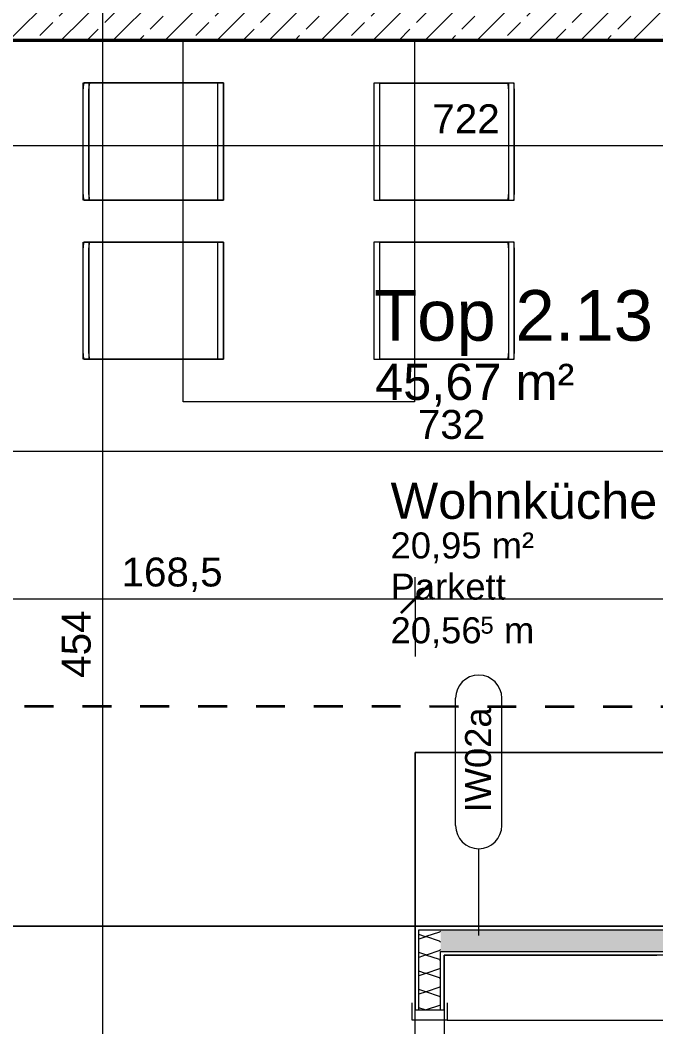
# Model space of a CAD drawing. Header units: metres. Extents: x -67.4 to -27.2, y 43.9 to 89.6.
# Drawn here: x -42.859 to -40.661, y 59.12 to 62.601 of the extents above; entities that cross this region are included whole.
import ezdxf

# ---------------------------------------------------------------- set-up
doc = ezdxf.new("R2010")
doc.units = ezdxf.units.M
doc.linetypes.add('Strich Punkt Mittel', pattern=[0.015875, 0.00635, -0.004763, 0, -0.004763])
doc.linetypes.add('Verdeckt', pattern=[0.003, 0.002, -0.001])
for name, color, linetype, lineweight in [('A_Bemassung-50_', 4, 'Continuous', 9), ('A_Bemassung_', 4, 'Continuous', 9), ('A_Beschriftung_', 7, 'Continuous', 9), ('A_Moebel', 6, 'Continuous', 13), ('A_Raeume', 7, 'Continuous', 13), ('A_Raeume_', 7, 'Continuous', 5), ('A_Raeume_Beschriftung_', 7, 'Continuous', 9), ('A_Raster_', 1, 'Continuous', 9), ('A_Tueren', 31, 'Continuous', 13), ('A_Waende', 7, 'Continuous', 13)]:
    doc.layers.add(name, color=color, linetype=linetype, lineweight=lineweight)
doc.styles.add('Arial_1', font='arial.ttf', dxfattribs={"height": 0.175})
doc.styles.add('Arial_2', font='arial.ttf', dxfattribs={"height": 0.09})
doc.styles.add('Arial_3', font='arial.ttf', dxfattribs={"height": 0.05849})
doc.styles.add('Arial_4', font='arial.ttf', dxfattribs={"height": 0.125})
doc.styles.add('Arial_5', font='arial.ttf', dxfattribs={"height": 0.1})
doc.dimstyles.new('WGA-Bemaßung_4', dxfattribs={"dimscale": 0.3048, "dimtxt": 0.102026, "dimasz": 0.328084, "dimexe": 0.246063, "dimexo": 0.0625, "dimgap": 0.04101, "dimtad": 1, "dimdec": 1, "dimlfac": 100, "dimrnd": 0.5, "dimdsep": 46, "dimtxsty": 'Arial_5', "dimblk1": 'OBLIQUE', "dimblk2": 'OBLIQUE', "dimsah": 1, "dimcen": 0.09, "dimdle": 0.246063, "dimazin": 2, "dimtfac": 1, "dimtdec": 4, "dimtix": 1, "dimtmove": 0, "dimatfit": 3, "dimfxl": 0.656168, "dimfxlon": 1, "dimtvp": 1, "dimtolj": 1, "dimtzin": 0, "dimarcsym": 2})

# ---------------------------------------------------------------- blocks, each defined once
blk = doc.blocks.new('UZ_D1 - SL_0800x2000_Zimmertür_Stahlzarge_GK-7175508-263_PP_02OG_BT2')
at = {"layer": 'A_Tueren', "lineweight": 5}
for p, q in [((-0.4, 0.06), (-0.46, 0.06)), ((-0.4, -0.06), (-0.4, 0.06)), ((0.4, 0.06), (0.46, 0.06)), ((0.4, -0.06), (0.4, 0.06)), ((-0.46, -0.06), (-0.4, -0.06)), ((0.46, -0.06), (0.4, -0.06)), ((0.4, -0.06), (0.4, -0.86))]:
    blk.add_line(p, q, dxfattribs=at)
blk.add_arc((0.4, -0.06), 0.8, 180, 270, dxfattribs=at)
blk = doc.blocks.new('Moeb_Esstisch_rechteckig_bear - 125 x 80-V39-263_PP_02OG_BT2')
at = {"layer": 'A_Moebel', "color": 8}
for p, q in [((-1.4191, 0.7452), (-1.4391, 0.7452)), ((-1.4391, 0.7452), (-1.4391, 0.7423)), ((-1.4391, 0.7423), (-1.4391, 0.4)), ((-1.4391, 0.7423), (-1.4391, 0.7225)), ((-1.4391, 0.7423), (-1.4391, 0.6914)), ((-1.0541, 0.7452), (-1.4191, 0.7452)), ((-1.4191, 0.7452), (-1.0541, 0.7452)), ((-1.0341, 0.7452), (-1.0541, 0.7452)), ((-1.0341, 0.7423), (-1.0341, 0.7452)), ((-1.0341, 0.4), (-1.0341, 0.7423)), ((-1.0341, 0.7225), (-1.0341, 0.7423)), ((-1.0341, 0.6914), (-1.0341, 0.7423)), ((-0.8691, 0.7452), (-0.8891, 0.7452)), ((-0.8891, 0.7452), (-0.8891, 0.7423)), ((-0.8891, 0.7423), (-0.8891, 0.4)), ((-0.8891, 0.7423), (-0.8891, 0.7225)), ((-0.8891, 0.7423), (-0.8891, 0.6914)), ((-0.5041, 0.7452), (-0.8691, 0.7452)), ((-0.8691, 0.7452), (-0.5041, 0.7452)), ((-0.4841, 0.7452), (-0.5041, 0.7452)), ((-0.4841, 0.7423), (-0.4841, 0.7452)), ((-0.4841, 0.4), (-0.4841, 0.7423)), ((-0.4841, 0.7225), (-0.4841, 0.7423)), ((-0.4841, 0.6914), (-0.4841, 0.7423)), ((-1.4391, 0.7255), (-1.4385, 0.7255)), ((-1.4391, 0.6716), (-1.4391, 0.7225)), ((-1.4384, 0.7255), (-1.4365, 0.7255)), ((-1.4364, 0.7255), (-1.4334, 0.7255)), ((-1.4332, 0.7255), (-1.4291, 0.7255)), ((-1.4291, 0.7255), (-1.4243, 0.7255)), ((-1.4242, 0.7255), (-1.4191, 0.7255)), ((-1.4191, 0.7255), (-1.0541, 0.7255)), ((-1.4191, 0.7255), (-1.0541, 0.7255)), ((-1.0541, 0.7255), (-1.0489, 0.7255)), ((-1.0489, 0.7255), (-1.0442, 0.7255)), ((-1.0441, 0.7255), (-1.0401, 0.7255)), ((-1.0399, 0.7255), (-1.037, 0.7255)), ((-1.0367, 0.7255), (-1.035, 0.7255)), ((-1.0347, 0.7255), (-1.0342, 0.7255)), ((-1.0341, 0.7225), (-1.0341, 0.6716)), ((-0.8891, 0.7255), (-0.8885, 0.7255)), ((-0.8891, 0.6716), (-0.8891, 0.7225)), ((-0.8884, 0.7255), (-0.8865, 0.7255)), ((-0.8864, 0.7255), (-0.8834, 0.7255)), ((-0.8832, 0.7255), (-0.8791, 0.7255)), ((-0.8791, 0.7255), (-0.8743, 0.7255)), ((-0.8742, 0.7255), (-0.8691, 0.7255)), ((-0.8691, 0.7255), (-0.5041, 0.7255)), ((-0.8691, 0.7255), (-0.5041, 0.7255)), ((-0.5041, 0.7255), (-0.4989, 0.7255)), ((-0.4989, 0.7255), (-0.4942, 0.7255)), ((-0.4941, 0.7255), (-0.4901, 0.7255)), ((-0.4899, 0.7255), (-0.487, 0.7255)), ((-0.4867, 0.7255), (-0.485, 0.7255)), ((-0.4847, 0.7255), (-0.4842, 0.7255)), ((-0.4841, 0.7225), (-0.4841, 0.6716)), ((-1.4391, 0.6914), (-1.4391, 0.6181)), ((-1.4391, 0.6193), (-1.4391, 0.6716)), ((-1.0341, 0.6181), (-1.0341, 0.6914)), ((-1.0341, 0.6716), (-1.0341, 0.6193)), ((-0.8891, 0.6914), (-0.8891, 0.6181)), ((-0.8891, 0.6193), (-0.8891, 0.6716)), ((-0.4841, 0.6181), (-0.4841, 0.6914)), ((-0.4841, 0.6716), (-0.4841, 0.6193)), ((-1.4391, 0.4), (-1.4391, 0.6193)), ((-1.4391, 0.6181), (-1.4391, 0.4)), ((-1.0341, 0.6193), (-1.0341, 0.4)), ((-1.0341, 0.4), (-1.0341, 0.6181)), ((-0.8891, 0.4), (-0.8891, 0.6193)), ((-0.8891, 0.6181), (-0.8891, 0.4)), ((-0.4841, 0.6193), (-0.4841, 0.4)), ((-0.4841, 0.4), (-0.4841, 0.6181)), ((-1.5866, 0.4), (-0.3366, 0.4)), ((-1.5866, 0.4), (-0.3366, 0.4)), ((-1.4391, 0.4), (-1.4391, 0.2599)), ((-1.4391, 0.4), (-1.4391, 0.3221)), ((-1.4391, 0.3232), (-1.4391, 0.4)), ((-1.0341, 0.2599), (-1.0341, 0.4)), ((-1.0341, 0.4), (-1.0341, 0.3232)), ((-1.0341, 0.3221), (-1.0341, 0.4)), ((-0.8891, 0.4), (-0.8891, 0.2599)), ((-0.8891, 0.4), (-0.8891, 0.3221)), ((-0.8891, 0.3232), (-0.8891, 0.4)), ((-0.4841, 0.2599), (-0.4841, 0.4)), ((-0.4841, 0.4), (-0.4841, 0.3232)), ((-0.4841, 0.3221), (-0.4841, 0.4)), ((-0.3366, 0.4), (-0.3366, -0.4)), ((-0.3366, 0.4), (-0.3366, -0.4)), ((-1.4391, 0.3232), (-1.4391, 0.3076)), ((-1.4391, 0.2932), (-1.4391, 0.3221)), ((-1.0341, 0.3076), (-1.0341, 0.3232)), ((-1.0341, 0.3221), (-1.0341, 0.2932)), ((-0.8891, 0.3232), (-0.8891, 0.3076)), ((-0.8891, 0.2932), (-0.8891, 0.3221)), ((-0.4841, 0.3076), (-0.4841, 0.3232)), ((-0.4841, 0.3221), (-0.4841, 0.2932)), ((-1.4391, 0.3076), (-1.4391, 0.2928)), ((-1.4391, 0.2863), (-1.4391, 0.2928)), ((-1.4391, 0.2928), (-1.4391, 0.2799)), ((-1.4391, 0.2818), (-1.4391, 0.2863)), ((-1.4391, 0.2798), (-1.4391, 0.2818)), ((-1.4391, 0.2799), (-1.4391, 0.2696)), ((-1.4391, 0.2798), (-1.4391, 0.2599)), ((-1.4391, 0.2798), (-1.0341, 0.2798)), ((-1.0341, 0.2928), (-1.0341, 0.3076)), ((-1.0341, 0.2799), (-1.0341, 0.2928)), ((-1.0341, 0.2928), (-1.0341, 0.2798)), ((-1.0341, 0.2696), (-1.0341, 0.2799)), ((-1.0341, 0.2599), (-1.0341, 0.2798)), ((-0.8891, 0.3076), (-0.8891, 0.2928)), ((-0.8891, 0.2798), (-0.8891, 0.2928)), ((-0.8891, 0.2928), (-0.8891, 0.2799)), ((-0.8891, 0.2799), (-0.8891, 0.2696)), ((-0.8891, 0.2798), (-0.8891, 0.2599)), ((-0.8891, 0.2798), (-0.4841, 0.2798)), ((-0.4841, 0.2928), (-0.4841, 0.3076)), ((-0.4841, 0.2799), (-0.4841, 0.2928)), ((-0.4841, 0.2928), (-0.4841, 0.2863)), ((-0.4841, 0.2863), (-0.4841, 0.2798)), ((-0.4841, 0.2696), (-0.4841, 0.2799)), ((-0.4841, 0.2599), (-0.4841, 0.2798)), ((-1.4391, 0.2696), (-1.4391, 0.2628)), ((-1.4391, 0.2628), (-1.4391, 0.2599)), ((-1.4391, 0.2599), (-1.0341, 0.2599)), ((-1.4391, 0.2599), (-1.0341, 0.2599)), ((-1.0341, 0.2628), (-1.0341, 0.2696)), ((-1.0341, 0.2599), (-1.0341, 0.2628)), ((-0.8891, 0.2696), (-0.8891, 0.2628)), ((-0.8891, 0.2628), (-0.8891, 0.2599)), ((-0.8891, 0.2599), (-0.4841, 0.2599)), ((-0.8891, 0.2599), (-0.4841, 0.2599)), ((-0.4841, 0.2628), (-0.4841, 0.2696)), ((-0.4841, 0.2599), (-0.4841, 0.2628)), ((-1.4391, -0.2599), (-1.0341, -0.2599)), ((-1.4391, -0.4), (-1.4391, -0.2599)), ((-1.4391, -0.2599), (-1.4391, -0.2628)), ((-1.4391, -0.2599), (-1.4391, -0.2798)), ((-1.0341, -0.2599), (-1.4391, -0.2599)), ((-1.4391, -0.2628), (-1.4391, -0.2696)), ((-1.4391, -0.2696), (-1.4391, -0.2799)), ((-1.0341, -0.2599), (-1.0341, -0.4)), ((-1.0341, -0.2798), (-1.0341, -0.2599)), ((-1.0341, -0.2628), (-1.0341, -0.2599)), ((-1.0341, -0.2696), (-1.0341, -0.2628)), ((-1.0341, -0.2799), (-1.0341, -0.2696)), ((-0.8891, -0.2599), (-0.4841, -0.2599)), ((-0.8891, -0.4), (-0.8891, -0.2599)), ((-0.8891, -0.2599), (-0.8891, -0.2628)), ((-0.8891, -0.2599), (-0.8891, -0.2798)), ((-0.4841, -0.2599), (-0.8891, -0.2599)), ((-0.8891, -0.2628), (-0.8891, -0.2696)), ((-0.8891, -0.2696), (-0.8891, -0.2799)), ((-0.4841, -0.2599), (-0.4841, -0.4)), ((-0.4841, -0.2798), (-0.4841, -0.2599)), ((-0.4841, -0.2628), (-0.4841, -0.2599)), ((-0.4841, -0.2696), (-0.4841, -0.2628)), ((-0.4841, -0.2799), (-0.4841, -0.2696)), ((-1.4391, -0.2928), (-1.4391, -0.2798)), ((-1.0341, -0.2798), (-1.4391, -0.2798)), ((-1.4391, -0.2799), (-1.4391, -0.2928)), ((-1.4391, -0.2928), (-1.4391, -0.3076)), ((-1.4391, -0.3117), (-1.4391, -0.2932)), ((-1.4391, -0.3076), (-1.4391, -0.3232)), ((-1.4391, -0.3221), (-1.4391, -0.3117)), ((-1.0341, -0.2798), (-1.0341, -0.2818)), ((-1.0341, -0.2928), (-1.0341, -0.2799)), ((-1.0341, -0.2818), (-1.0341, -0.2928)), ((-1.0341, -0.3076), (-1.0341, -0.2928)), ((-1.0341, -0.2932), (-1.0341, -0.3221)), ((-1.0341, -0.3232), (-1.0341, -0.3076)), ((-0.8891, -0.2928), (-0.8891, -0.2798)), ((-0.4841, -0.2798), (-0.8891, -0.2798)), ((-0.8891, -0.2799), (-0.8891, -0.2928)), ((-0.8891, -0.2928), (-0.8891, -0.3076)), ((-0.8891, -0.3018), (-0.8891, -0.2932)), ((-0.8891, -0.3117), (-0.8891, -0.3018)), ((-0.8891, -0.3076), (-0.8891, -0.3232)), ((-0.8891, -0.3221), (-0.8891, -0.3117)), ((-0.4841, -0.2798), (-0.4841, -0.2863)), ((-0.4841, -0.2928), (-0.4841, -0.2799)), ((-0.4841, -0.2863), (-0.4841, -0.2928)), ((-0.4841, -0.3076), (-0.4841, -0.2928)), ((-0.4841, -0.2932), (-0.4841, -0.3221)), ((-0.4841, -0.3232), (-0.4841, -0.3076)), ((-1.4391, -0.3221), (-1.4391, -0.4)), ((-1.4391, -0.4), (-1.4391, -0.3232)), ((-1.0341, -0.4), (-1.0341, -0.3221)), ((-1.0341, -0.3232), (-1.0341, -0.4)), ((-0.8891, -0.3221), (-0.8891, -0.4)), ((-0.8891, -0.4), (-0.8891, -0.3232)), ((-0.4841, -0.4), (-0.4841, -0.3221)), ((-0.4841, -0.3232), (-0.4841, -0.4)), ((-0.3366, -0.4), (-1.5866, -0.4)), ((-0.3366, -0.4), (-1.5866, -0.4)), ((-1.4391, -0.7423), (-1.4391, -0.4)), ((-1.4391, -0.6193), (-1.4391, -0.4)), ((-1.4391, -0.4), (-1.4391, -0.6181)), ((-1.0341, -0.4), (-1.0341, -0.7423)), ((-1.0341, -0.6181), (-1.0341, -0.4)), ((-1.0341, -0.4), (-1.0341, -0.6193)), ((-0.8891, -0.7423), (-0.8891, -0.4)), ((-0.8891, -0.6193), (-0.8891, -0.4)), ((-0.8891, -0.4), (-0.8891, -0.6181)), ((-0.4841, -0.4), (-0.4841, -0.7423)), ((-0.4841, -0.6181), (-0.4841, -0.4)), ((-0.4841, -0.4), (-0.4841, -0.6193)), ((-1.4391, -0.6181), (-1.4391, -0.6914)), ((-1.4391, -0.6716), (-1.4391, -0.6193)), ((-1.0341, -0.6914), (-1.0341, -0.6181)), ((-1.0341, -0.6193), (-1.0341, -0.6716)), ((-0.8891, -0.6181), (-0.8891, -0.6914)), ((-0.8891, -0.6716), (-0.8891, -0.6193)), ((-0.4841, -0.6914), (-0.4841, -0.6181)), ((-0.4841, -0.6193), (-0.4841, -0.6716)), ((-1.4391, -0.7225), (-1.4391, -0.6716)), ((-1.4391, -0.6914), (-1.4391, -0.7423)), ((-1.0341, -0.6716), (-1.0341, -0.7225)), ((-1.0341, -0.7423), (-1.0341, -0.6914)), ((-0.8891, -0.7225), (-0.8891, -0.6716)), ((-0.8891, -0.6914), (-0.8891, -0.7423)), ((-0.4841, -0.6716), (-0.4841, -0.7225)), ((-0.4841, -0.7423), (-0.4841, -0.6914)), ((-1.4391, -0.7225), (-1.4391, -0.7423)), ((-1.4391, -0.7255), (-1.4385, -0.7255)), ((-1.4384, -0.7255), (-1.4365, -0.7255)), ((-1.4364, -0.7255), (-1.4334, -0.7255)), ((-1.4332, -0.7255), (-1.4291, -0.7255)), ((-1.4291, -0.7255), (-1.4243, -0.7255)), ((-1.4242, -0.7255), (-1.4191, -0.7255)), ((-1.4191, -0.7255), (-1.0541, -0.7255)), ((-1.0541, -0.7255), (-1.4191, -0.7255)), ((-1.0541, -0.7255), (-1.0489, -0.7255)), ((-1.0489, -0.7255), (-1.0442, -0.7255)), ((-1.0441, -0.7255), (-1.0401, -0.7255)), ((-1.0399, -0.7255), (-1.037, -0.7255)), ((-1.0367, -0.7255), (-1.035, -0.7255)), ((-1.0347, -0.7255), (-1.0342, -0.7255)), ((-1.0341, -0.7423), (-1.0341, -0.7225)), ((-0.8891, -0.7225), (-0.8891, -0.7423)), ((-0.8891, -0.7255), (-0.8885, -0.7255)), ((-0.8884, -0.7255), (-0.8865, -0.7255)), ((-0.8864, -0.7255), (-0.8834, -0.7255)), ((-0.8832, -0.7255), (-0.8791, -0.7255)), ((-0.8791, -0.7255), (-0.8743, -0.7255)), ((-0.8742, -0.7255), (-0.8691, -0.7255)), ((-0.8691, -0.7255), (-0.5041, -0.7255)), ((-0.5041, -0.7255), (-0.8691, -0.7255)), ((-0.5041, -0.7255), (-0.4989, -0.7255)), ((-0.4989, -0.7255), (-0.4942, -0.7255)), ((-0.4941, -0.7255), (-0.4901, -0.7255)), ((-0.4899, -0.7255), (-0.487, -0.7255)), ((-0.4867, -0.7255), (-0.485, -0.7255)), ((-0.4847, -0.7255), (-0.4842, -0.7255)), ((-0.4841, -0.7423), (-0.4841, -0.7225)), ((-1.4391, -0.7452), (-1.4391, -0.7423)), ((-1.4191, -0.7452), (-1.4391, -0.7452)), ((-1.0541, -0.7452), (-1.4191, -0.7452)), ((-1.0541, -0.7452), (-1.4191, -0.7452)), ((-1.0341, -0.7452), (-1.0541, -0.7452)), ((-1.0341, -0.7423), (-1.0341, -0.7452)), ((-0.8891, -0.7452), (-0.8891, -0.7423)), ((-0.8691, -0.7452), (-0.8891, -0.7452)), ((-0.5041, -0.7452), (-0.8691, -0.7452)), ((-0.5041, -0.7452), (-0.8691, -0.7452)), ((-0.4841, -0.7452), (-0.5041, -0.7452)), ((-0.4841, -0.7423), (-0.4841, -0.7452))]:
    blk.add_line(p, q, dxfattribs=at)
for centre, major_axis, start_param, end_param in [((-1.4191, 0.7423), (-0.02, 0), 4.712389, 6.283185), ((-1.0541, 0.7423), (-0.02, 0), 3.141593, 4.712389), ((-0.8691, 0.7423), (0.02, 0), 1.570796, 3.141593), ((-0.5041, 0.7423), (0.02, 0), 0, 1.570796), ((-1.4191, 0.7225), (-0.02, 0), 4.712389, 6.283185), ((-1.0541, 0.7225), (0.02, 0), 0, 1.570796), ((-0.8691, 0.7225), (-0.02, 0), 4.712389, 6.283185), ((-0.5041, 0.7225), (0.02, 0), 0, 1.570796), ((-1.4191, -0.7225), (0.02, 0), 3.141593, 4.712389), ((-1.0541, -0.7225), (-0.02, 0), 1.570796, 3.141593), ((-0.8691, -0.7225), (-0.02, 0), 0, 1.570796), ((-0.5041, -0.7225), (0.02, 0), 4.712389, 6.283185), ((-1.4191, -0.7423), (0.02, 0), 3.141593, 4.712389), ((-1.0541, -0.7423), (0.02, 0), 4.712389, 6.283185), ((-0.8691, -0.7423), (0.02, 0), 3.141593, 4.712389), ((-0.5041, -0.7423), (-0.02, 0), 1.570796, 3.141593)]:
    blk.add_ellipse(centre, major_axis=major_axis, ratio=0.147809, start_param=start_param, end_param=end_param, dxfattribs=at)
blk = doc.blocks.new('Moeb_Schrank - Sideboard_50cm-3853738-263_PP_02OG_BT2')
at = {"layer": 'A_Moebel', "color": 8}
for p, q in [((3.7844, 0.6), (0, 0.6)), ((0, 0.6), (0, 0)), ((0, 0), (0, 0.6)), ((0, 0.6), (3.7844, 0.6)), ((3.7844, 0.6), (3.7844, 0)), ((3.7844, 0), (0, 0))]:
    blk.add_line(p, q, dxfattribs=at)
blk = doc.blocks.new('BS_Wand_Lollipop - rechts_oben-2026913-263_PP_02OG_BT2')
at = {"layer": 'A_Beschriftung_'}
for p, q in [((0.0046, 0.0016), (0.0134, 0.0016)), ((-0.003, 0), (0.003, 0)), ((0.0046, -0.0016), (0.0134, -0.0016))]:
    blk.add_line(p, q, dxfattribs=at)
for centre, start, end in [((0.0046, 0), 90, 270), ((0.0134, 0), 270, 90)]:
    blk.add_arc(centre, 0.0016, start, end, dxfattribs=at)
blk = doc.blocks.new('DIMBLOCK360-263_PP_02OG_BT2')
at = {"layer": 'A_Bemassung-50_', "lineweight": 35, "transparency": 16777216}
for p, q in [((-42.5728, 62.7112), (-42.6228, 62.7612)), ((-42.5728, 62.7112), (-42.5228, 62.6612)), ((-42.5729, 58.1736), (-42.6229, 58.2236)), ((-42.5729, 58.1736), (-42.5229, 58.1236))]:
    blk.add_line(p, q, dxfattribs=at)
at = {"layer": 'A_Bemassung-50_', "transparency": 16777216}
for p, q in [((-42.5728, 62.7112), (-42.7728, 62.7112)), ((-42.5729, 58.1736), (-42.5728, 62.7112)), ((-42.5728, 62.7112), (-42.4978, 62.7112)), ((-42.5729, 58.1736), (-42.7729, 58.1736)), ((-42.5729, 58.1736), (-42.4979, 58.1736))]:
    blk.add_line(p, q, dxfattribs=at)
at = {"layer": 'A_Bemassung-50_', "color": 0, "transparency": 16777216, "insert": (-42.7152, 60.327), "char_height": 0.1, "width": 0.276883, "attachment_point": 1, "rotation": 90, "line_spacing_factor": 0.941778, "style": 'Arial_5'}
blk.add_mtext('454', dxfattribs=at)
blk = doc.blocks.new('_Oblique')
at = {"color": 0, "linetype": 'ByBlock', "lineweight": -2}
blk.add_line((-0.5, -0.5), (0.5, 0.5), dxfattribs=at)
blk = doc.blocks.new('DIMBLOCK457-263_PP_02OG_BT2')
at = {"layer": 'A_Bemassung-50_', "transparency": 16777216}
for p, q in [((-44.9286, 62.1678), (-44.9286, 62.3678)), ((-37.7086, 62.1676), (-37.7086, 62.3676)), ((-44.9286, 62.1678), (-37.6336, 62.1676)), ((-44.9286, 62.1678), (-44.9286, 62.0928)), ((-37.7086, 62.1676), (-37.7086, 62.0926))]:
    blk.add_line(p, q, dxfattribs=at)
at = {"layer": 'A_Bemassung-50_', "lineweight": 35, "transparency": 16777216}
for p, q in [((-44.9286, 62.1678), (-44.8786, 62.2178)), ((-37.7086, 62.1676), (-37.6586, 62.2176)), ((-44.9286, 62.1678), (-44.9786, 62.1178)), ((-37.7086, 62.1676), (-37.7586, 62.1176))]:
    blk.add_line(p, q, dxfattribs=at)
at = {"layer": 'A_Bemassung-50_', "color": 0, "transparency": 16777216, "insert": (-41.4339, 62.31), "char_height": 0.1, "width": 0.276883, "attachment_point": 1, "rotation": 359.9983, "line_spacing_factor": 0.941778, "style": 'Arial_5'}
blk.add_mtext('722', dxfattribs=at)
blk = doc.blocks.new('DIMBLOCK463-263_PP_02OG_BT2')
at = {"layer": 'A_Bemassung-50_', "transparency": 16777216}
for p, q in [((-45.0286, 61.1109), (-45.0286, 61.3109)), ((-37.7086, 61.1107), (-37.7086, 61.3107)), ((-45.0286, 61.1109), (-37.6336, 61.1107)), ((-45.0286, 61.1109), (-45.0286, 61.0359)), ((-37.7086, 61.1107), (-37.7086, 61.0357))]:
    blk.add_line(p, q, dxfattribs=at)
at = {"layer": 'A_Bemassung-50_', "lineweight": 35, "transparency": 16777216}
for p, q in [((-45.0286, 61.1109), (-44.9786, 61.1609)), ((-37.7086, 61.1107), (-37.6586, 61.1607)), ((-45.0286, 61.1109), (-45.0786, 61.061)), ((-37.7086, 61.1107), (-37.7586, 61.0607))]:
    blk.add_line(p, q, dxfattribs=at)
at = {"layer": 'A_Bemassung-50_', "color": 0, "transparency": 16777216, "insert": (-41.484, 61.2532), "char_height": 0.1, "width": 0.276883, "attachment_point": 1, "rotation": 359.9983, "line_spacing_factor": 0.941778, "style": 'Arial_5'}
blk.add_mtext('732', dxfattribs=at)
blk = doc.blocks.new('DIMBLOCK492-263_PP_02OG_BT2')
at = {"layer": 'A_Bemassung-50_', "transparency": 16777216}
for p, q in [((-43.1772, 60.6006), (-43.1772, 60.6756)), ((-41.493, 60.6006), (-41.493, 60.6756)), ((-43.1772, 60.6006), (-41.493, 60.6006)), ((-43.1772, 60.6006), (-43.1772, 60.4006)), ((-41.493, 60.6006), (-41.493, 60.4006))]:
    blk.add_line(p, q, dxfattribs=at)
at = {"layer": 'A_Bemassung-50_', "lineweight": 35, "transparency": 16777216}
for p, q in [((-43.1772, 60.6006), (-43.1272, 60.6506)), ((-41.493, 60.6006), (-41.443, 60.6506)), ((-43.1772, 60.6006), (-43.2272, 60.5506)), ((-41.493, 60.6006), (-41.543, 60.5506))]:
    blk.add_line(p, q, dxfattribs=at)
at = {"layer": 'A_Bemassung-50_', "color": 0, "transparency": 16777216, "insert": (-42.5085, 60.7429), "char_height": 0.1, "width": 0.416266, "attachment_point": 1, "rotation": 359.9983, "line_spacing_factor": 0.941778, "style": 'Arial_5'}
blk.add_mtext('168,5', dxfattribs=at)
blk = doc.blocks.new('DIMBLOCK493-263_PP_02OG_BT2')
at = {"layer": 'A_Bemassung-50_', "transparency": 16777216}
for p, q in [((-37.7086, 60.6004), (-37.7086, 60.8004)), ((-41.493, 60.6006), (-41.493, 60.6756)), ((-41.493, 60.6006), (-37.6336, 60.6004)), ((-41.493, 60.6006), (-41.493, 60.4006)), ((-37.7086, 60.6004), (-37.7086, 60.5254))]:
    blk.add_line(p, q, dxfattribs=at)
at = {"layer": 'A_Bemassung-50_', "lineweight": 35, "transparency": 16777216}
for p, q in [((-41.493, 60.6006), (-41.443, 60.6506)), ((-37.7086, 60.6004), (-37.6586, 60.6504)), ((-41.493, 60.6006), (-41.543, 60.5506)), ((-37.7086, 60.6004), (-37.7586, 60.5504))]:
    blk.add_line(p, q, dxfattribs=at)
at = {"layer": 'A_Bemassung-50_', "color": 0, "transparency": 16777216, "insert": (-39.7742, 60.7428), "char_height": 0.1, "width": 0.416266, "attachment_point": 1, "rotation": 359.9983, "line_spacing_factor": 0.941778, "style": 'Arial_5'}
blk.add_mtext('378,5', dxfattribs=at)

msp = doc.modelspace()

# ---------------------------------------------------------------- hatches: boundary and pattern name
at = {"layer": 'A_Waende', "lineweight": 5}
h = msp.add_hatch(dxfattribs=at)
h.set_pattern_fill('FP_4', color=250, style=0, pattern_type=2)
h.set_pattern_definition([(45, (0, 0), (-0.08980256, 0.08980256), []), (45, (0.0898, 0), (-0.08980256, 0.08980256), [0.0635, -0.03175])])
h.paths.add_polyline_path([(-37.7086, 62.5311), (-37.7086, 62.7111), (-45.0285, 62.7113), (-45.0285, 62.5313), (-38.1511, 62.5311)])
h.paths.add_polyline_path([(-44.9286, 62.5313), (-44.9286, 62.5313), (-44.9286, 62.7113)])
h = msp.add_hatch(dxfattribs=at)
h.set_pattern_fill('FP_66', color=250, angle=247.64, style=0, pattern_type=2)
h.set_pattern_definition([(134.998, (-41.39355, 58.82833), (-0.253995, 0.127012), [0.02245, -0.15715]), (134.998, (-41.50469, 58.87621), (-0.253995, 0.127012), [0.02245, -0.15715]), (134.998, (-41.3933, 58.89202), (-0.253995, 0.127012), [0.02245, -0.15715]), (134.998, (-41.50444, 58.9399), (-0.253995, 0.127012), [0.02245, -0.15715]), (161.563, (-41.40862, 58.84426), (-0.5079932, 0.1270184), [0.0502, -0.35141]), (161.563, (-41.456003, 58.860505), (-0.5079932, 0.1270184), [0.0502, -0.35141]), (161.563, (-41.409296, 58.908333), (-0.5079932, 0.1270184), [0.0502, -0.35141]), (161.563, (-41.45706, 58.923655), (-0.5079932, 0.1270184), [0.0502, -0.35141]), (224.998, (-41.5037, 58.84444), (0.254004, 0.126995), [0.02245, -0.15715]), (224.998, (-41.3933, 58.89202), (0.254004, 0.126995), [0.02245, -0.15715]), (224.998, (-41.504375, 58.90852), (0.254004, 0.126995), [0.02245, -0.15715]), (224.998, (-41.39305, 58.955715), (0.254004, 0.126995), [0.02245, -0.15715]), (198.433, (-41.456003, 58.860505), (0.508002, 0.126983), [0.0502, -0.35141]), (198.433, (-41.408686, 58.875643), (0.508002, 0.126983), [0.0502, -0.35141]), (198.433, (-41.45706, 58.923655), (0.508002, 0.126983), [0.0502, -0.35141]), (198.433, (-41.40936, 58.939718), (0.508002, 0.126983), [0.0502, -0.35141])])
h.paths.add_polyline_path([(-41.4056, 58.1886), (-41.4056, 58.3086), (-41.4806, 58.3086), (-41.4806, 58.1886), (-41.4056, 58.1886)])
h.paths.add_polyline_path([(-41.4055, 59.1786), (-41.4055, 59.4561), (-41.4805, 59.4561), (-41.4805, 59.1786)])
h = msp.add_hatch(dxfattribs=at)
h.set_pattern_fill('FP_67', color=250, angle=-112.36, style=0, pattern_type=2)
h.set_pattern_definition([(44.998, (-39.550365, 59.36877), (0.1270123, 0.2539954), [0.02245, -0.15715]), (44.998, (-39.50379, 59.47937), (0.1270123, 0.2539954), [0.02245, -0.15715]), (44.998, (-39.4876, 59.3689), (0.1270123, 0.2539954), [0.02245, -0.15715]), (44.998, (-39.439715, 59.48004), (0.1270123, 0.2539954), [0.02245, -0.15715]), (71.563, (-39.53536, 59.38422), (0.1270184, 0.5079932), [0.0502, -0.35141]), (71.563, (-39.51911, 59.431604), (0.1270184, 0.5079932), [0.0502, -0.35141]), (71.563, (-39.471664, 59.383972), (0.1270184, 0.5079932), [0.0502, -0.35141]), (71.563, (-39.455037, 59.43228), (0.1270184, 0.5079932), [0.0502, -0.35141]), (134.998, (-39.53517, 59.4793), (0.1269946, -0.2540043), [0.02245, -0.15715]), (134.998, (-39.4876, 59.3689), (0.1269946, -0.2540043), [0.02245, -0.15715]), (134.998, (-39.4711, 59.47998), (0.1269946, -0.2540043), [0.02245, -0.15715]), (134.998, (-39.4239, 59.36865), (0.1269946, -0.2540043), [0.02245, -0.15715]), (108.433, (-39.51911, 59.431604), (0.12698295, -0.5080021), [0.0502, -0.35141]), (108.433, (-39.50305, 59.383907), (0.12698295, -0.5080021), [0.0502, -0.35141]), (108.433, (-39.455037, 59.43228), (0.12698295, -0.5080021), [0.0502, -0.35141]), (108.433, (-39.4399, 59.384963), (0.12698295, -0.5080021), [0.0502, -0.35141])])
h.paths.add_polyline_path([(-37.7086, 59.381), (-37.7086, 59.456), (-41.393, 59.4561), (-41.393, 59.3811), (-37.7101, 59.381)])
h.paths.add_polyline_path([(-41.393, 59.3811), (-41.393, 59.3811), (-41.3931, 59.4561), (-41.4055, 59.4561), (-41.4055, 59.3811), (-41.3931, 59.3811)])

# ---------------------------------------------------------------- linework, layer by layer
at = {"layer": 'A_Raeume', "color": 8, "linetype": 'Verdeckt'}
for p, q in [((-43.1735, 59.4686), (-41.493, 59.4686)), ((-41.493, 59.4686), (-41.443, 59.4686))]:
    msp.add_line(p, q, dxfattribs=at)
at = {"layer": 'A_Raeume_', "flags": 128}
for points in [[(-37.7086, 59.4685), (-37.7086, 62.5311), (-43.9284, 62.5313), (-44.9286, 62.5313), (-44.9286, 60.1313), (-43.1735, 60.1312), (-43.1735, 59.4686), (-41.596, 59.4686), (-41.443, 59.4686)], [(-43.9787, 58.1736), (-41.4931, 58.1736), (-41.493, 59.4686), (-43.1735, 59.4686), (-43.1735, 60.0062), (-44.9661, 60.0063), (-44.9662, 58.1737)], [(-37.7088, 55.891), (-37.7086, 59.3685), (-41.393, 59.3686), (-41.393, 59.3308), (-41.3931, 58.2641), (-41.3931, 58.1886), (-41.3931, 58.1111), (-41.3931, 55.9536), (-41.3931, 55.8911)]]:
    msp.add_lwpolyline(points, close=True, dxfattribs=at)
at = {"layer": 'A_Raster_', "linetype": 'Strich Punkt Mittel', "lineweight": 35}
msp.add_line((-56.2435, 60.2289), (-31.6743, 60.2282), dxfattribs=at)
at = {"layer": 'A_Waende', "color": 10, "lineweight": 50}
msp.add_line((-45.0286, 62.5313), (-37.7086, 62.5311), dxfattribs=at)
at = {"layer": 'A_Waende'}
for p, q in [((-41.493, 59.4686), (-41.493, 59.1786)), ((-37.7086, 59.4685), (-41.493, 59.4686)), ((-41.4805, 59.1786), (-41.4805, 59.4561)), ((-41.4805, 59.4561), (-37.7086, 59.456)), ((-41.4055, 59.1786), (-41.4055, 59.3811)), ((-41.4055, 59.3811), (-37.7086, 59.381)), ((-41.393, 59.1786), (-41.393, 59.3686)), ((-41.393, 59.3686), (-40.6581, 59.3685)), ((-41.493, 59.1786), (-41.4805, 59.1786)), ((-41.4055, 59.1786), (-41.393, 59.1786))]:
    msp.add_line(p, q, dxfattribs=at)
at = {"layer": 'A_Waende', "color": 250, "lineweight": 5}
msp.add_line((-41.4805, 59.1786), (-41.4055, 59.1786), dxfattribs=at)

# ---------------------------------------------------------------- block references
at = {"layer": 'A_Beschriftung_', "xscale": 49.99999999999998, "yscale": 49.99999999999998, "zscale": 49.99999999999998, "rotation": 89.99999999999991}
msp.add_blockref('BS_Wand_Lollipop - rechts_oben-2026913-263_PP_02OG_BT2', (-41.2737, 59.5863), dxfattribs=at)
at = {"layer": 'A_Moebel', "color": 8}
for name, p, rotation in [('Moeb_Esstisch_rechteckig_bear - 125 x 80-V39-263_PP_02OG_BT2', (-41.8959, 60.9446), 269.9982758784546), ('Moeb_Schrank - Sideboard_50cm-3853738-263_PP_02OG_BT2', (-41.493, 59.4686), 359.9982758785824)]:
    msp.add_blockref(name, p, dxfattribs=dict(at, rotation=rotation))
at = {"layer": 'A_Tueren', "rotation": 89.99827587845579}
msp.add_blockref('UZ_D1 - SL_0800x2000_Zimmertür_Stahlzarge_GK-7175508-263_PP_02OG_BT2', (-41.4431, 58.7436), dxfattribs=at)

# ---------------------------------------------------------------- texts
at = {"layer": 'A_Beschriftung_', "insert": (-41.3207, 59.8615), "char_height": 0.09, "width": 0.43692, "attachment_point": 1, "rotation": 90, "style": 'Arial_2'}
msp.add_mtext('IW02a', dxfattribs=at)
at = {"layer": 'A_Raeume_Beschriftung_', "attachment_point": 1}
for s, insert, char_height, width, style in [('Top 2.13', (-41.6358, 61.6677), 0.175, 1.190506, 'Arial_1'), ('45,67 m²', (-41.6318, 61.4129), 0.125, 0.837763, 'Arial_4'), ('Wohnküche', (-41.5783, 61.0018), 0.125, 1.110337, 'Arial_4'), ('20,95 m²', (-41.5783, 60.8298), 0.09, 0.58924, 'Arial_2'), ('Parkett', (-41.5783, 60.6873), 0.09, 0.464979, 'Arial_2'), ('20,56', (-41.5783, 60.5364), 0.09, 0.376793, 'Arial_2'), ('5', (-41.2674, 60.5382), 0.0585, 0.056118, 'Arial_3'), (' m', (-41.2211, 60.5364), 0.09, 0.164346, 'Arial_2')]:
    msp.add_mtext(s, dxfattribs=dict(at, insert=insert, char_height=char_height, width=width, style=style))

# ---------------------------------------------------------------- dimensions: what is measured, and where the dimension line sits
at = {"layer": 'A_Bemassung_'}
for base, p1, p2, angle, override, picture, middle in [((-42.5728, 62.7112), (-42.7729, 58.1736), (-42.7728, 62.7112), 89.9983, {"dimpost": '<>', "dimfxl": 4.537612}, 'DIMBLOCK360-263_PP_02OG_BT2', (-42.6362, 60.4424)), ((-37.7086, 62.1676), (-44.9286, 62.3678), (-37.7086, 62.3676), 359.9983, {"dimpost": '<>', "dimfxl": 7.22}, 'DIMBLOCK457-263_PP_02OG_BT2', (-41.3186, 62.2304)), ((-37.7086, 61.1107), (-45.0286, 61.3109), (-37.7086, 61.3107), 359.9983, {"dimpost": '<>', "dimfxl": 7.32}, 'DIMBLOCK463-263_PP_02OG_BT2', (-41.3686, 61.1744)), ((-37.7086, 60.6004), (-41.493, 60.4006), (-37.7086, 60.8004), 359.9983, {"dimpost": '<>', "dimfxl": 3.805472}, 'DIMBLOCK493-263_PP_02OG_BT2', (-39.6008, 60.6641)), ((-41.493, 60.6006), (-43.1772, 60.4006), (-41.493, 60.4006), 359.9983, {"dimpost": '<>', "dimfxl": 1.684155}, 'DIMBLOCK492-263_PP_02OG_BT2', (-42.3351, 60.6641))]:
    dim = msp.add_linear_dim(base=base, p1=p1, p2=p2, angle=angle, dimstyle='WGA-Bemaßung_4', override=override, dxfattribs=at)
    dim.commit()
    dim.dimension.update_dxf_attribs({"geometry": picture, "text_midpoint": middle})

doc.saveas('drawing.dxf')
